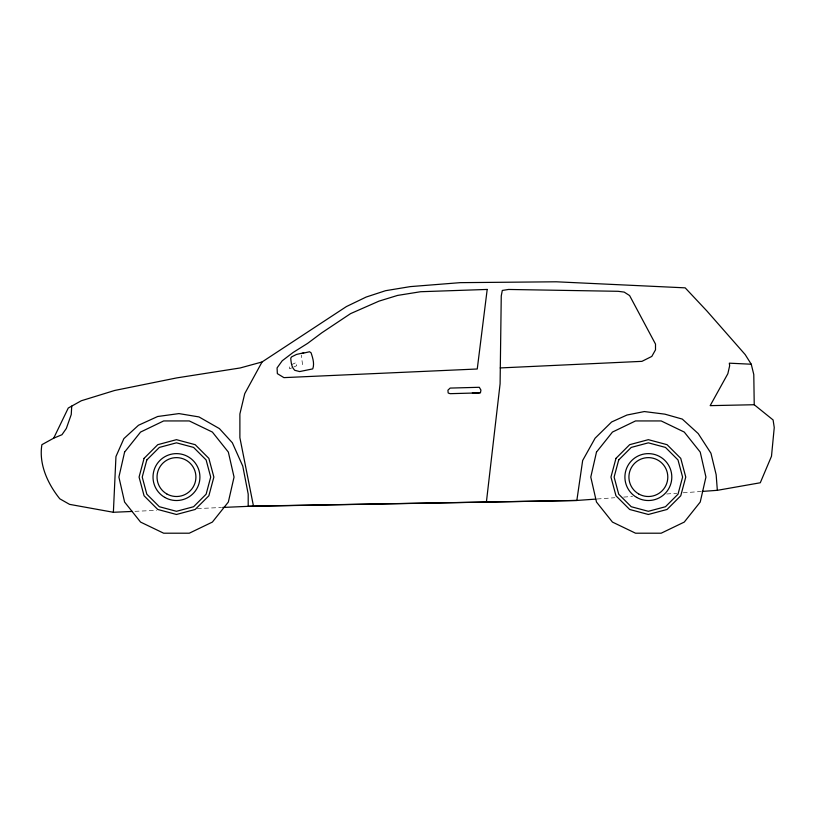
<?xml version="1.0" encoding="UTF-8"?>
<svg xmlns="http://www.w3.org/2000/svg" width="815" height="815" viewBox="0 0 815 815"><rect width="100%" height="100%" fill="white"/><g stroke="black" fill="none" stroke-linecap="round" stroke-linejoin="round"><path stroke-width="0.61" stroke-dasharray="4.08 3.06" d="M291.546 364.641L296.14 362.583L296.721 365.711L292.697 367.453M291.689 367.891L289.671 368.767L289.244 365.68M597.1 499.004L614.816 497.721M623.679 497.089L632.532 496.447M666.711 493.982L676.837 493.248M683.164 492.79L700.89 491.516M134.995 511.321L156.623 510.373M197.322 508.58L221.497 507.511M302.548 364.672L301.285 355.045"/><path stroke-width="1.22" d="M132.458 511.433L113.377 512.278L115.954 456.543L123.88 438.613L138.489 425.267L157.672 416.506L178.954 413.592L198.972 416.923L219.418 428.609L232.346 442.779L242.778 466.139L248.198 494.084L248.198 506.329L576.847 500.461L595.826 499.096M71.73 406.104L71.241 414.54L66.331 428.456L61.96 434.721L53.698 438.164L41.891 444.684C38.662 464.183 47.749 483.825 59.801 498.821L69.57 504.363L113.377 512.278M486.402 502.04L500.094 383.824L501.256 295.927L502.305 290.446L508.519 289.457L618.127 291.301L624.178 292.096L629.598 295.56L655.505 344.083L655.505 349.839L651.806 356.42L641.935 361.351L500.227 367.932M53.698 438.164L68.266 408.03L81.317 400.756L114.721 390.456L176.753 377.905L240.18 367.962L262.063 361.962L346.416 306.562L366.18 297.037L385.587 290.69L410.291 286.615L460.22 282.652L556.36 281.796L685.181 287.848L706.89 310.973L745.165 354.556L751.257 364.224L753.783 374.523L754.232 404.729L773.099 419.959L774.25 427.539L771.489 456.268L760.283 482.765L717.343 490.324L702.153 491.425M262.063 361.962L244.734 393.665L239.885 413.979L239.885 437.686L253.475 506.105L576.847 500.461L582.664 460.475L595.113 438.185L611.617 421.976L626.969 415.029L644.339 411.555L664.897 414.163L682.277 419.083L698.2 433.56L710.945 453.242L716.151 474.666L717.343 490.324M303.73 352.793L296.477 354.444L291.658 356.848L290.751 358.121C291.067 362.318 291.485 367.28 294.724 370.295L299.665 371.569L312.746 368.889C314.672 363.684 312.726 357.866 311.075 352.814L309.557 351.754L302.304 353.404M222.76 507.45L253.475 506.105M479.322 392.881L450.145 393.676L448.179 393.003L447.924 390.191L450.145 388.083L479.322 387.288L480.921 390.079L480.432 392.881L472.364 392.912M754.232 404.729L710.171 405.646L727.846 373.708L729.659 365.772L729.323 363.174L751.257 364.224M487.197 289.437L477.254 369.001L283.915 377.63L277.355 373.637L277.069 367.922L282.204 360.79L293.054 352.508L307.622 343.38L321.793 332.805L350.582 313.622L378.995 301.132L397.547 295.427L420.672 291.719L487.197 289.437M124.593 452.091L118.898 477.07L124.593 502.05L140.567 522.089L163.662 533.204L189.284 533.204L212.369 522.089L228.343 502.05L234.048 477.07L228.343 452.091L212.369 432.062L189.284 420.937L163.662 420.937L140.567 432.062L124.593 452.091M596.488 452.091L590.783 477.07L596.488 502.05L612.462 522.089L635.547 533.204L661.169 533.204L684.254 522.089L700.228 502.05L705.933 477.07L700.228 452.091L684.254 432.062L661.169 420.937L635.547 420.937L612.462 432.062L596.488 452.091M144.072 458.366L139.07 477.07L144.072 495.775L157.764 509.467L176.468 514.479L195.172 509.467L208.864 495.775L213.876 477.07L208.864 458.366L195.172 444.674L176.468 439.672L157.764 444.674L144.072 458.366M146.812 459.955L142.228 477.07L146.812 494.196L159.353 506.726L176.468 511.311L193.593 506.726L206.124 494.196L210.708 477.07L206.124 459.955L193.593 447.415L176.468 442.83L159.353 447.415L146.812 459.955M615.967 458.366L610.955 477.07L615.967 495.775L629.659 509.467L648.353 514.479L667.057 509.467L680.749 495.775L685.761 477.07L680.749 458.366L667.057 444.674L648.353 439.672L629.659 444.674L615.967 458.366M618.707 459.955L614.113 477.07L618.707 494.196L631.238 506.726L648.353 511.311L665.478 506.726L678.009 494.196L682.603 477.07L678.009 459.955L665.478 447.415L648.353 442.83L631.238 447.415L618.707 459.955M164.742 497.384A23.452 23.452 0 0 0 199.92 477.07A23.452 23.452 0 0 0 164.742 456.767A23.452 23.452 0 0 0 164.742 497.384M166.749 493.91A19.448 19.448 0 0 0 195.916 477.07A19.448 19.448 0 0 0 166.749 460.231A19.448 19.448 0 0 0 166.749 493.91M636.627 497.384A23.452 23.452 0 0 0 671.805 477.07A23.452 23.452 0 0 0 636.627 456.767A23.452 23.452 0 0 0 636.627 497.384M638.634 493.91A19.448 19.448 0 0 0 667.801 477.07A19.448 19.448 0 0 0 638.634 460.231A19.448 19.448 0 0 0 638.634 493.91"/></g></svg>
